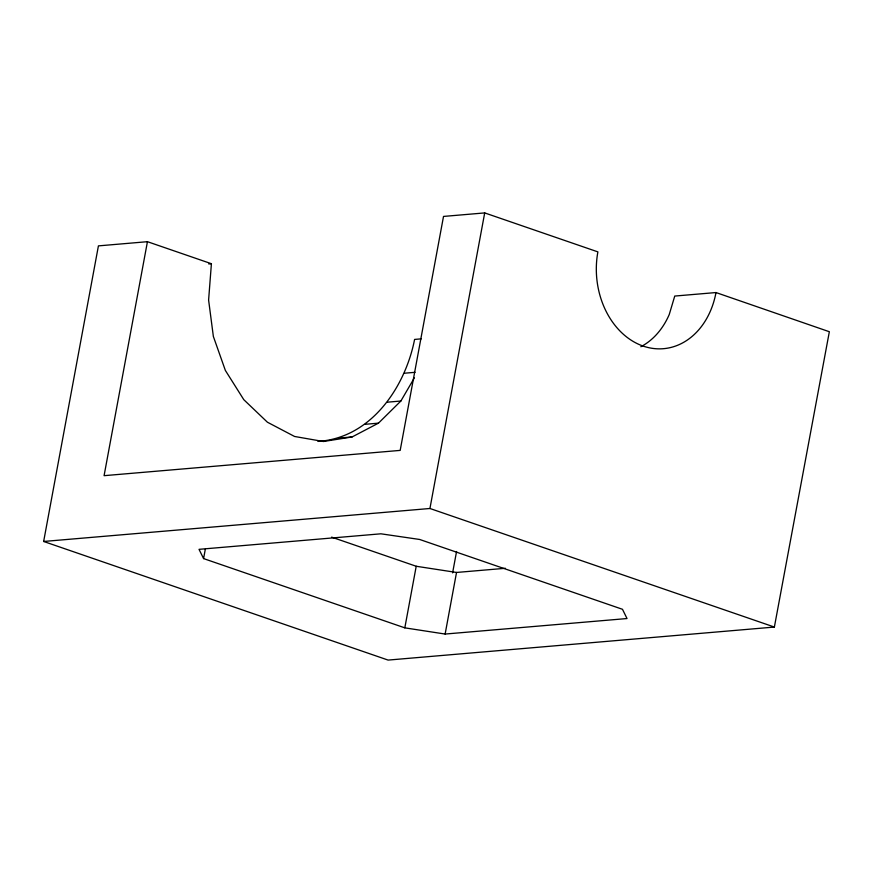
<?xml version="1.0" encoding="UTF-8"?>
<svg xmlns="http://www.w3.org/2000/svg" width="873" height="873" viewBox="0 0 873 873"><rect width="100%" height="100%" fill="white"/><g stroke="black" fill="none" stroke-linecap="round" stroke-linejoin="round"><path stroke-width="1.31" d="M640.837 346.734A76.737 60.488 85.1 0 0 669.253 314.498L674.753 296.056L715.991 292.553L829.35 331.729L774.373 627.054L388.114 660.086L43.65 541.467L98.42 245.88L147.439 241.69L211.408 263.722L208.603 300.05L213.361 336.454L225.365 370.436L243.796 399.681L267.4 422.205L294.561 436.467L323.436 441.509L352.059 436.969L378.467 423.154L400.871 401.023L414.369 377.867M203.584 558.589L199.022 549.335L380.912 533.807L419.662 539.47L622.471 609.289L627.021 618.542L445.132 634.049L404.821 627.851L203.584 558.589L205.308 549.215M404.821 627.851L416.214 566.261L331.62 537.135M452.607 572.874L456.568 551.485M445.132 634.049L456.524 572.459L505.391 568.29M147.439 241.69L104.083 475.676L400.183 450.392L443.517 216.428L484.701 212.914L597.885 251.882A76.737 60.488 85.1 0 0 643.237 346.112A76.737 60.488 85.1 0 0 715.991 292.553M43.65 541.467L429.931 508.49L484.701 212.914M317.914 441.4C370.818 438.181 405.17 387.503 414.599 339.422L421.255 338.855M208.745 263.952L211.408 263.722M404.406 373.218L415.079 372.313M387.536 402.169L400.871 401.023M365.132 424.3L378.467 423.154M338.724 438.104L352.059 436.969M416.214 566.261L456.524 572.459M429.931 508.49L774.373 627.054"/></g></svg>
